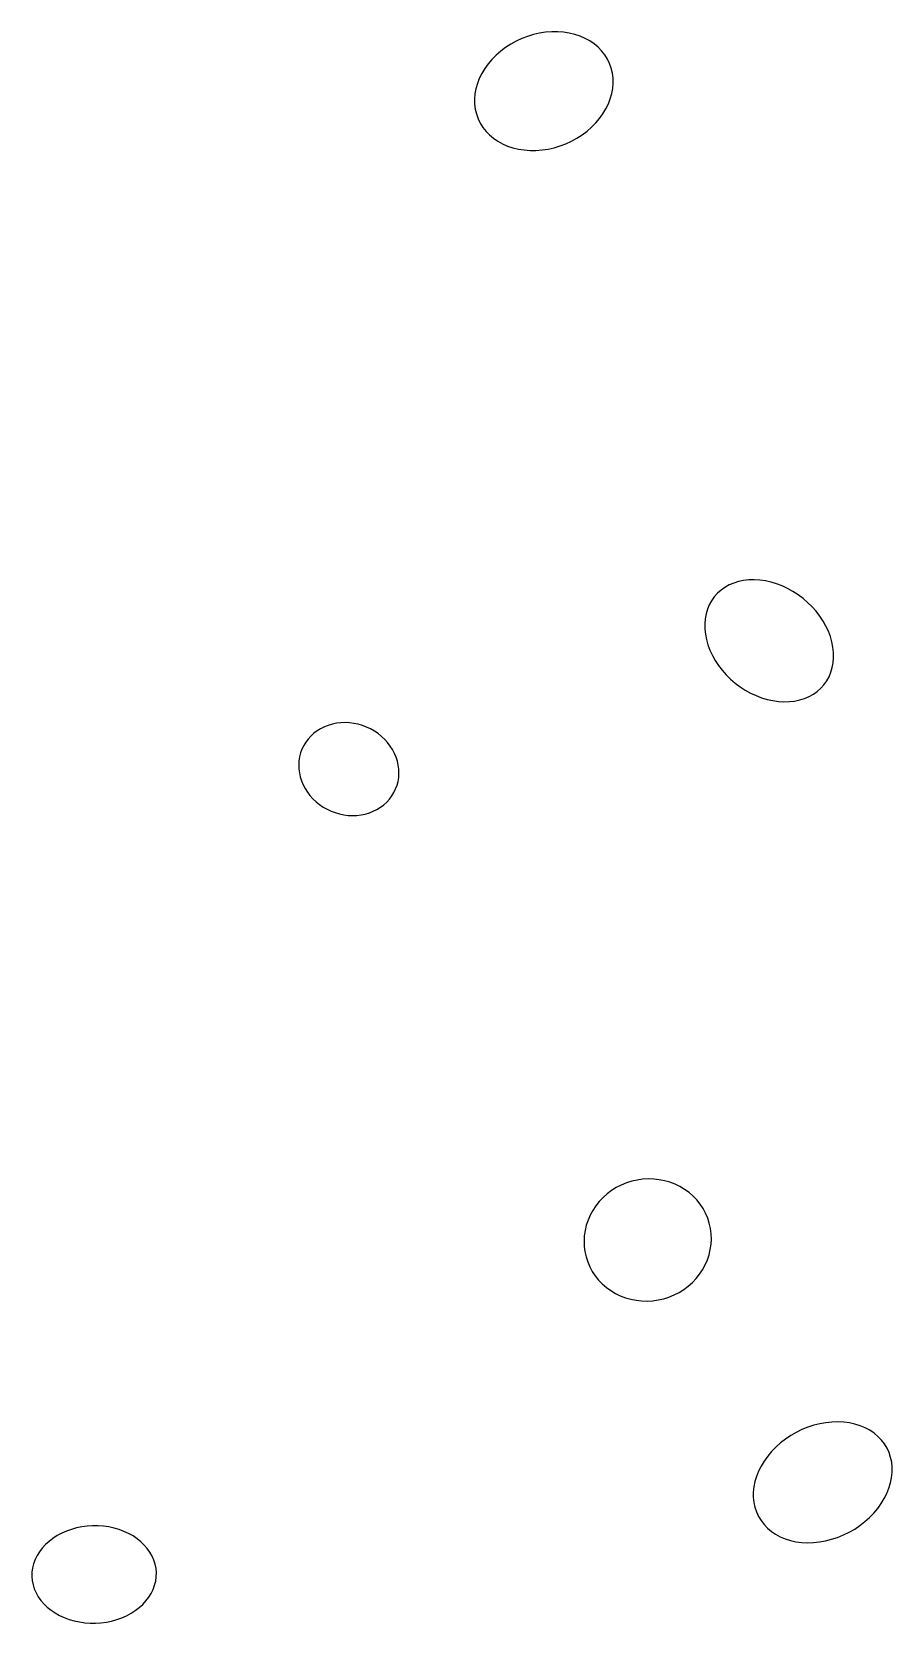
# Model space of a CAD drawing. Header units: metres. Extents: x -12978 to 23069, y -293221 to -275647.
# Drawn here: x 14720 to 23069, y -293221 to -277787 of the extents above; entities that cross this region are included whole.
import ezdxf

# ---------------------------------------------------------------- set-up
doc = ezdxf.new("R2010")
doc.units = ezdxf.units.M

msp = doc.modelspace()

# ---------------------------------------------------------------- linework, layer by layer
at = {"layer": 'LAYER'}
for p, q in [((19647.47, -277800.63), (19589.1, -277813.75)), ((19706.15, -277791.79), (19647.47, -277800.63)), ((19764.7, -277787.29), (19706.15, -277791.79)), ((19822.67, -277787.17), (19764.7, -277787.29)), ((19879.62, -277791.43), (19822.67, -277787.17)), ((19935.11, -277800.02), (19879.62, -277791.43)), ((19988.73, -277812.9), (19935.11, -277800.02)), ((19317.2, -277938.87), (19269.72, -277974.47)), ((19367.51, -277906.5), (19317.2, -277938.87)), ((19420.27, -277877.59), (19367.51, -277906.5)), ((19475.06, -277852.38), (19420.27, -277877.59)), ((19531.48, -277831.04), (19475.06, -277852.38)), ((19589.1, -277813.75), (19531.48, -277831.04)), ((20040.06, -277829.97), (19988.73, -277812.9)), ((20088.72, -277851.08), (20040.06, -277829.97)), ((20134.33, -277876.08), (20088.72, -277851.08)), ((20176.55, -277904.79), (20134.33, -277876.08)), ((20215.06, -277936.97), (20176.55, -277904.79)), ((20249.55, -277972.4), (20215.06, -277936.97)), ((19147.71, -278097.78), (19114.89, -278143.35)), ((19184.65, -278054.23), (19147.71, -278097.78)), ((19225.42, -278013.02), (19184.65, -278054.23)), ((19269.72, -277974.47), (19225.42, -278013.02)), ((20279.78, -278010.79), (20249.55, -277972.4)), ((20305.51, -278051.86), (20279.78, -278010.79)), ((20326.54, -278095.29), (20305.51, -278051.86)), ((20342.72, -278140.75), (20326.54, -278095.29)), ((19062.56, -278239.13), (19043.45, -278288.6)), ((19086.44, -278190.58), (19062.56, -278239.13)), ((19114.89, -278143.35), (19086.44, -278190.58)), ((20353.92, -278187.9), (20342.72, -278140.75)), ((20360.05, -278236.38), (20353.92, -278187.9)), ((20361.07, -278285.81), (20360.05, -278236.38)), ((19020.07, -278388.86), (19015.98, -278438.88)), ((19029.25, -278338.64), (19020.07, -278388.86)), ((19043.45, -278288.6), (19029.25, -278338.64)), ((20333.6, -278436.09), (20347.8, -278386.05)), ((20347.8, -278386.05), (20356.98, -278335.83)), ((20356.98, -278335.83), (20361.07, -278285.81)), ((19015.98, -278438.88), (19017, -278488.32)), ((19017, -278488.32), (19023.13, -278536.8)), ((19023.13, -278536.8), (19034.33, -278583.95)), ((20262.16, -278581.35), (20290.61, -278534.11)), ((20290.61, -278534.11), (20314.49, -278485.57)), ((20314.49, -278485.57), (20333.6, -278436.09)), ((19034.33, -278583.95), (19050.51, -278629.41)), ((19050.51, -278629.41), (19050.51, -278629.41)), ((19050.51, -278629.41), (19071.54, -278672.84)), ((19071.54, -278672.84), (19097.27, -278713.91)), ((19097.27, -278713.91), (19127.5, -278752.3)), ((20107.33, -278750.23), (20151.63, -278711.68)), ((20151.63, -278711.68), (20192.4, -278670.47)), ((20192.4, -278670.47), (20229.34, -278626.91)), ((20229.34, -278626.91), (20262.16, -278581.35)), ((19127.5, -278752.3), (19161.99, -278787.72)), ((19161.99, -278787.72), (19200.5, -278819.91)), ((19200.5, -278819.91), (19242.72, -278848.62)), ((19242.72, -278848.62), (19288.33, -278873.62)), ((19288.33, -278873.62), (19336.99, -278894.73)), ((19845.57, -278893.66), (19901.99, -278872.32)), ((19901.99, -278872.32), (19956.78, -278847.1)), ((19956.78, -278847.1), (20009.54, -278818.2)), ((20009.54, -278818.2), (20059.85, -278785.82)), ((20059.85, -278785.82), (20107.33, -278750.23)), ((19336.99, -278894.73), (19388.32, -278911.79)), ((19388.32, -278911.79), (19441.94, -278924.67)), ((19441.94, -278924.67), (19497.43, -278933.27)), ((19497.43, -278933.27), (19554.38, -278937.53)), ((19554.38, -278937.53), (19612.35, -278937.4)), ((19612.35, -278937.4), (19670.9, -278932.91)), ((19670.9, -278932.91), (19729.58, -278924.06)), ((19729.58, -278924.06), (19787.95, -278910.95)), ((19787.95, -278910.95), (19845.57, -278893.66)), ((21407.6, -283201.99), (21373.11, -283232.63)), ((21445.65, -283175.09), (21407.6, -283201.99)), ((21486.96, -283152.14), (21445.65, -283175.09)), ((21531.22, -283133.3), (21486.96, -283152.14)), ((21578.09, -283118.72), (21531.22, -283133.3)), ((21627.22, -283108.51), (21578.09, -283118.72)), ((21678.23, -283102.75), (21627.22, -283108.51)), ((21730.74, -283101.48), (21678.23, -283102.75)), ((21784.34, -283104.72), (21730.74, -283101.48)), ((21838.62, -283112.43), (21784.34, -283104.72)), ((21893.18, -283124.56), (21838.62, -283112.43)), ((21947.6, -283141.02), (21893.18, -283124.56)), ((22001.46, -283161.68), (21947.6, -283141.02)), ((22054.36, -283186.38), (22001.46, -283161.68)), ((22105.89, -283214.94), (22054.36, -283186.38)), ((21293.44, -283344.5), (21275.49, -283387.5)), ((21315.81, -283304.16), (21293.44, -283344.5)), ((21342.44, -283266.77), (21315.81, -283304.16)), ((21373.11, -283232.63), (21342.44, -283266.77)), ((22155.66, -283247.14), (22105.89, -283214.94)), ((22203.29, -283282.73), (22155.66, -283247.14)), ((22248.41, -283321.45), (22203.29, -283282.73)), ((22290.7, -283362.99), (22248.41, -283321.45)), ((22329.81, -283407.05), (22290.7, -283362.99)), ((21253.37, -283480.12), (21249.37, -283529.05)), ((21262.1, -283432.82), (21253.37, -283480.12)), ((21275.49, -283387.5), (21262.1, -283432.82)), ((22365.46, -283453.28), (22329.81, -283407.05)), ((22397.37, -283501.34), (22365.46, -283453.28)), ((22425.31, -283550.85), (22397.37, -283501.34)), ((21249.37, -283529.05), (21250.12, -283579.22)), ((21250.12, -283579.22), (21255.63, -283630.26)), ((21255.63, -283630.26), (21265.85, -283681.78)), ((22449.05, -283601.45), (22425.31, -283550.85)), ((22468.43, -283652.75), (22449.05, -283601.45)), ((22483.28, -283704.35), (22468.43, -283652.75)), ((21265.85, -283681.78), (21280.7, -283733.38)), ((21280.7, -283733.38), (21300.08, -283784.68)), ((21300.08, -283784.68), (21323.82, -283835.27)), ((22493.5, -283755.87), (22483.28, -283704.35)), ((22499, -283806.91), (22493.5, -283755.87)), ((22499.76, -283857.08), (22499, -283806.91)), ((21323.82, -283835.27), (21351.75, -283884.79)), ((21351.75, -283884.79), (21383.67, -283932.85)), ((21383.67, -283932.85), (21419.32, -283979.08)), ((21419.32, -283979.08), (21458.43, -284023.14)), ((22473.64, -283998.63), (22487.03, -283953.31)), ((22487.03, -283953.31), (22495.76, -283906)), ((22495.76, -283906), (22499.76, -283857.08)), ((21458.43, -284023.14), (21500.72, -284064.68)), ((21500.72, -284064.68), (21545.84, -284103.4)), ((21545.84, -284103.4), (21593.47, -284138.99)), ((22376.02, -284153.5), (22406.69, -284119.36)), ((22406.69, -284119.36), (22433.32, -284081.97)), ((22406.69, -284119.36), (22406.69, -284119.36)), ((22433.32, -284081.97), (22455.69, -284041.63)), ((22455.69, -284041.63), (22473.64, -283998.63)), ((21593.47, -284138.99), (21643.24, -284171.19)), ((21643.24, -284171.19), (21694.77, -284199.75)), ((21694.77, -284199.75), (21747.67, -284224.45)), ((21747.67, -284224.45), (21801.53, -284245.11)), ((21801.53, -284245.11), (21855.95, -284261.57)), ((21855.95, -284261.57), (21910.51, -284273.7)), ((21910.51, -284273.7), (21964.79, -284281.41)), ((21964.79, -284281.41), (22018.39, -284284.65)), ((22018.39, -284284.65), (22070.9, -284283.38)), ((22070.9, -284283.38), (22121.91, -284277.62)), ((22121.91, -284277.62), (22171.04, -284267.41)), ((22171.04, -284267.41), (22217.91, -284252.83)), ((22217.91, -284252.83), (22262.17, -284233.99)), ((22262.17, -284233.99), (22303.48, -284211.03)), ((22303.48, -284211.03), (22341.53, -284184.13)), ((22341.53, -284184.13), (22376.02, -284153.5)), ((17457.23, -284590.76), (17428.14, -284617.17)), ((17488.89, -284566.99), (17457.23, -284590.76)), ((17522.9, -284546.04), (17488.89, -284566.99)), ((17558.99, -284528.07), (17522.9, -284546.04)), ((17596.88, -284513.21), (17558.99, -284528.07)), ((17636.28, -284501.59), (17596.88, -284513.21)), ((17676.91, -284493.28), (17636.28, -284501.59)), ((17718.44, -284488.35), (17676.91, -284493.28)), ((17760.56, -284486.84), (17718.44, -284488.35)), ((17802.96, -284488.76), (17760.56, -284486.84)), ((17845.3, -284494.09), (17802.96, -284488.76)), ((17887.27, -284502.8), (17845.3, -284494.09)), ((17928.55, -284514.82), (17887.27, -284502.8)), ((17968.82, -284530.05), (17928.55, -284514.82)), ((18007.78, -284548.38), (17968.82, -284530.05)), ((18045.13, -284569.68), (18007.78, -284548.38)), ((18080.58, -284593.77), (18045.13, -284569.68)), ((18113.86, -284620.48), (18080.58, -284593.77)), ((17341.69, -284744.9), (17328.38, -284781.14)), ((17358.47, -284710.12), (17341.69, -284744.9)), ((17378.57, -284677.08), (17358.47, -284710.12)), ((17401.86, -284646.01), (17378.57, -284677.08)), ((17428.14, -284617.17), (17401.86, -284646.01)), ((18144.73, -284649.6), (18113.86, -284620.48)), ((18172.95, -284680.92), (18144.73, -284649.6)), ((18198.3, -284714.18), (18172.95, -284680.92)), ((18220.59, -284749.15), (18198.3, -284714.18)), ((18239.65, -284785.55), (18220.59, -284749.15)), ((17312.5, -284856.91), (17310.06, -284895.86)), ((17310.06, -284895.86), (17311.33, -284935.13)), ((17318.62, -284818.57), (17312.5, -284856.91)), ((17328.38, -284781.14), (17318.62, -284818.57)), ((18255.34, -284823.1), (18239.65, -284785.55)), ((18267.53, -284861.53), (18255.34, -284823.1)), ((18276.13, -284900.53), (18267.53, -284861.53)), ((18281.08, -284939.81), (18276.13, -284900.53)), ((17311.33, -284935.13), (17316.28, -284974.41)), ((17316.28, -284974.41), (17324.88, -285013.41)), ((17324.88, -285013.41), (17337.07, -285051.84)), ((17337.07, -285051.84), (17352.76, -285089.39)), ((18264.03, -285093.8), (18273.79, -285056.37)), ((18273.79, -285056.37), (18279.91, -285018.03)), ((18279.91, -285018.03), (18282.35, -284979.08)), ((18282.35, -284979.08), (18281.08, -284939.81)), ((17352.76, -285089.39), (17371.82, -285125.79)), ((17371.82, -285125.79), (17394.11, -285160.76)), ((17394.11, -285160.76), (17419.46, -285194.02)), ((17419.46, -285194.02), (17447.68, -285225.33)), ((18190.55, -285228.93), (18213.84, -285197.86)), ((18213.84, -285197.86), (18233.94, -285164.82)), ((18233.94, -285164.82), (18250.72, -285130.04)), ((18250.72, -285130.04), (18264.03, -285093.8)), ((18250.72, -285130.04), (18250.72, -285130.04)), ((17447.68, -285225.33), (17478.55, -285254.46)), ((17478.55, -285254.46), (17511.83, -285281.17)), ((17511.83, -285281.17), (17547.28, -285305.26)), ((17547.28, -285305.26), (17584.63, -285326.56)), ((17584.63, -285326.56), (17623.59, -285344.89)), ((17623.59, -285344.89), (17663.86, -285360.12)), ((17663.86, -285360.12), (17705.14, -285372.14)), ((17956.13, -285373.35), (17995.53, -285361.73)), ((17995.53, -285361.73), (18033.43, -285346.87)), ((18033.43, -285346.87), (18069.51, -285328.9)), ((18069.51, -285328.9), (18103.52, -285307.95)), ((18103.52, -285307.95), (18135.18, -285284.18)), ((18135.18, -285284.18), (18164.27, -285257.77)), ((18164.27, -285257.77), (18190.55, -285228.93)), ((17705.14, -285372.14), (17747.11, -285380.85)), ((17747.11, -285380.85), (17789.45, -285386.18)), ((17789.45, -285386.18), (17831.85, -285388.1)), ((17831.85, -285388.1), (17873.97, -285386.59)), ((17873.97, -285386.59), (17915.5, -285381.66)), ((17915.5, -285381.66), (17956.13, -285373.35)), ((20647.3, -288915.85), (20593.82, -288923.44)), ((20701.16, -288912.73), (20647.3, -288915.85)), ((20754.97, -288914.13), (20701.16, -288912.73)), ((20808.34, -288920.02), (20754.97, -288914.13)), ((20860.86, -288930.36), (20808.34, -288920.02)), ((20302.94, -289057.63), (20262.92, -289093.17)), ((20345.96, -289025.49), (20302.94, -289057.63)), ((20391.64, -288997.01), (20345.96, -289025.49)), ((20439.64, -288972.39), (20391.64, -288997.01)), ((20489.59, -288951.82), (20439.64, -288972.39)), ((20541.11, -288935.47), (20489.59, -288951.82)), ((20593.82, -288923.44), (20541.11, -288935.47)), ((20912.12, -288945.08), (20860.86, -288930.36)), ((20961.74, -288964.05), (20912.12, -288945.08)), ((21009.34, -288987.14), (20961.74, -288964.05)), ((21054.55, -289014.18), (21009.34, -288987.14)), ((21097.04, -289044.95), (21054.55, -289014.18)), ((21136.47, -289079.22), (21097.04, -289044.95)), ((20163.72, -289217.39), (20138.45, -289263.61)), ((20193.04, -289173.35), (20163.72, -289217.39)), ((20226.19, -289131.84), (20193.04, -289173.35)), ((20262.92, -289093.17), (20226.19, -289131.84)), ((21172.56, -289116.73), (21136.47, -289079.22)), ((21205.02, -289157.19), (21172.56, -289116.73)), ((21233.61, -289200.3), (21205.02, -289157.19)), ((21258.1, -289245.73), (21233.61, -289200.3)), ((20100.81, -289361.2), (20088.72, -289411.83)), ((20117.43, -289311.67), (20100.81, -289361.2)), ((20138.45, -289263.61), (20117.43, -289311.67)), ((21278.32, -289293.13), (21258.1, -289245.73)), ((21294.11, -289342.15), (21278.32, -289293.13)), ((21305.35, -289392.4), (21294.11, -289342.15)), ((20081.26, -289463.16), (20078.47, -289514.82)), ((20078.47, -289514.82), (20080.39, -289566.39)), ((20088.72, -289411.83), (20081.26, -289463.16)), ((21311.95, -289443.51), (21305.35, -289392.4)), ((21311.08, -289546.74), (21313.87, -289495.09)), ((21313.87, -289495.09), (21311.95, -289443.51)), ((20080.39, -289566.39), (20086.99, -289617.5)), ((20086.99, -289617.5), (20098.23, -289667.76)), ((20098.23, -289667.76), (20098.23, -289667.76)), ((20098.23, -289667.76), (20114.02, -289716.77)), ((21274.91, -289698.23), (21291.53, -289648.7)), ((21291.53, -289648.7), (21303.62, -289598.07)), ((21303.62, -289598.07), (21311.08, -289546.74)), ((20114.02, -289716.77), (20134.24, -289764.17)), ((20134.24, -289764.17), (20158.73, -289809.6)), ((20158.73, -289809.6), (20187.32, -289852.71)), ((21166.15, -289878.07), (21199.3, -289836.55)), ((21199.3, -289836.55), (21228.62, -289792.52)), ((21228.62, -289792.52), (21253.89, -289746.29)), ((21253.89, -289746.29), (21274.91, -289698.23)), ((20187.32, -289852.71), (20219.78, -289893.18)), ((20219.78, -289893.18), (20255.86, -289930.69)), ((20255.86, -289930.69), (20295.3, -289964.96)), ((20295.3, -289964.96), (20337.79, -289995.73)), ((20337.79, -289995.73), (20383, -290022.76)), ((21000.7, -290012.89), (21046.38, -289984.41)), ((21046.38, -289984.41), (21089.4, -289952.28)), ((21089.4, -289952.28), (21129.42, -289916.74)), ((21129.42, -289916.74), (21166.15, -289878.07)), ((20383, -290022.76), (20430.6, -290045.85)), ((20430.6, -290045.85), (20480.22, -290064.83)), ((20480.22, -290064.83), (20531.48, -290079.54)), ((20531.48, -290079.54), (20584, -290089.88)), ((20584, -290089.88), (20637.37, -290095.77)), ((20637.37, -290095.77), (20691.18, -290097.17)), ((20691.18, -290097.17), (20745.04, -290094.06)), ((20745.04, -290094.06), (20798.52, -290086.46)), ((20798.52, -290086.46), (20851.23, -290074.44)), ((20851.23, -290074.44), (20902.75, -290058.08)), ((20902.75, -290058.08), (20952.7, -290037.51)), ((20952.7, -290037.51), (21000.7, -290012.89)), ((22138.06, -291370.99), (22084.67, -291401.67)), ((22193.39, -291343.99), (22138.06, -291370.99)), ((22250.26, -291320.88), (22193.39, -291343.99)), ((22308.23, -291301.83), (22250.26, -291320.88)), ((22366.86, -291286.99), (22308.23, -291301.83)), ((22425.69, -291276.48), (22366.86, -291286.99)), ((22484.3, -291270.36), (22425.69, -291276.48)), ((22542.22, -291268.69), (22484.3, -291270.36)), ((22599.02, -291271.48), (22542.22, -291268.69)), ((22654.26, -291278.71), (22599.02, -291271.48)), ((22707.53, -291290.32), (22654.26, -291278.71)), ((22758.41, -291306.23), (22707.53, -291290.32)), ((22806.53, -291326.31), (22758.41, -291306.23)), ((22851.52, -291350.42), (22806.53, -291326.31)), ((22893.03, -291378.36), (22851.52, -291350.42)), ((22930.74, -291409.93), (22893.03, -291378.36)), ((21940.21, -291513.34), (21898.51, -291556.16)), ((21985.37, -291473.12), (21940.21, -291513.34)), ((22033.65, -291435.8), (21985.37, -291473.12)), ((22084.67, -291401.67), (22033.65, -291435.8)), ((22964.38, -291444.88), (22930.74, -291409.93)), ((22993.68, -291482.96), (22964.38, -291444.88)), ((23018.42, -291523.86), (22993.68, -291482.96)), ((23038.42, -291567.28), (23018.42, -291523.86)), ((21797.18, -291696.87), (21772.19, -291746.66)), ((21826.72, -291648.28), (21797.18, -291696.87)), ((21860.58, -291601.25), (21826.72, -291648.28)), ((21898.51, -291556.16), (21860.58, -291601.25)), ((23053.51, -291612.9), (23038.42, -291567.28)), ((23063.59, -291660.35), (23053.51, -291612.9)), ((23068.59, -291709.28), (23063.59, -291660.35)), ((21736.58, -291848.34), (21726.23, -291899.44)), ((21751.94, -291797.28), (21736.58, -291848.34)), ((21772.19, -291746.66), (21751.94, -291797.28)), ((23052.83, -291861.18), (23063.18, -291810.08)), ((23063.18, -291810.08), (23068.45, -291759.31)), ((23068.45, -291759.31), (23068.59, -291709.28)), ((21720.96, -291950.21), (21720.83, -292000.24)), ((21720.83, -292000.24), (21725.82, -292049.17)), ((21726.23, -291899.44), (21720.96, -291950.21)), ((22992.23, -292012.65), (23017.22, -291962.85)), ((23017.22, -291962.85), (23037.47, -291912.24)), ((23037.47, -291912.24), (23052.83, -291861.18)), ((21725.82, -292049.17), (21735.9, -292096.62)), ((21735.9, -292096.62), (21751, -292142.23)), ((21751, -292142.23), (21770.99, -292185.66)), ((22849.2, -292196.18), (22890.9, -292153.36)), ((22890.9, -292153.36), (22928.83, -292108.27)), ((22928.83, -292108.27), (22962.69, -292061.24)), ((22962.69, -292061.24), (22992.23, -292012.65)), ((15104.58, -292311.08), (15056.34, -292328.31)), ((15154.49, -292297.19), (15104.58, -292311.08)), ((15205.7, -292286.73), (15154.49, -292297.19)), ((15257.81, -292279.79), (15205.7, -292286.73)), ((15310.43, -292276.41), (15257.81, -292279.79)), ((15363.16, -292276.64), (15310.43, -292276.41)), ((15415.59, -292280.45), (15363.16, -292276.64)), ((15467.33, -292287.83), (15415.59, -292280.45)), ((15517.99, -292298.71), (15467.33, -292287.83)), ((15567.17, -292313.02), (15517.99, -292298.71)), ((15614.51, -292330.65), (15567.17, -292313.02)), ((21770.99, -292185.66), (21770.99, -292185.66)), ((21770.99, -292185.66), (21795.73, -292226.56)), ((21795.73, -292226.56), (21825.03, -292264.63)), ((21825.03, -292264.63), (21858.67, -292299.59)), ((21858.67, -292299.59), (21896.39, -292331.16)), ((22651.36, -292338.53), (22704.74, -292307.85)), ((22704.74, -292307.85), (22755.76, -292273.72)), ((22755.76, -292273.72), (22804.04, -292236.4)), ((22804.04, -292236.4), (22849.2, -292196.18)), ((14852.51, -292458.97), (14821.39, -292492.62)), ((14887.22, -292427.53), (14852.51, -292458.97)), ((14925.26, -292398.53), (14887.22, -292427.53)), ((14966.34, -292372.2), (14925.26, -292398.53)), ((15010.14, -292348.73), (14966.34, -292372.2)), ((15056.34, -292328.31), (15010.14, -292348.73)), ((15659.64, -292351.45), (15614.51, -292330.65)), ((15702.22, -292375.28), (15659.64, -292351.45)), ((15741.92, -292401.96), (15702.22, -292375.28)), ((15778.45, -292431.27), (15741.92, -292401.96)), ((15811.53, -292463), (15778.45, -292431.27)), ((15840.89, -292496.9), (15811.53, -292463)), ((21896.39, -292331.16), (21937.89, -292359.1)), ((21937.89, -292359.1), (21982.88, -292383.21)), ((21982.88, -292383.21), (22031, -292403.29)), ((22031, -292403.29), (22081.88, -292419.2)), ((22081.88, -292419.2), (22135.15, -292430.81)), ((22135.15, -292430.81), (22190.4, -292438.04)), ((22190.4, -292438.04), (22247.19, -292440.83)), ((22247.19, -292440.83), (22305.11, -292439.16)), ((22305.11, -292439.16), (22363.72, -292433.04)), ((22363.72, -292433.04), (22422.56, -292422.52)), ((22422.56, -292422.52), (22481.18, -292407.68)), ((22481.18, -292407.68), (22539.15, -292388.64)), ((22539.15, -292388.64), (22596.02, -292365.52)), ((22596.02, -292365.52), (22651.36, -292338.53)), ((14751.81, -292604.16), (14737.13, -292643.93)), ((14770.85, -292565.49), (14751.81, -292604.16)), ((14794.1, -292528.22), (14770.85, -292565.49)), ((14821.39, -292492.62), (14794.1, -292528.22)), ((15866.33, -292532.72), (15840.89, -292496.9)), ((15887.65, -292570.18), (15866.33, -292532.72)), ((15904.68, -292609), (15887.65, -292570.18)), ((15917.29, -292648.88), (15904.68, -292609)), ((14721.27, -292725.56), (14720.2, -292766.79)), ((14720.2, -292766.79), (14720.2, -292766.79)), ((14720.2, -292766.79), (14723.73, -292807.88)), ((14726.92, -292684.5), (14721.27, -292725.56)), ((14737.13, -292643.93), (14726.92, -292684.5)), ((15925.4, -292689.53), (15917.29, -292648.88)), ((15922.2, -292812.91), (15927.86, -292771.85)), ((15928.93, -292730.62), (15925.4, -292689.53)), ((15927.86, -292771.85), (15928.93, -292730.62)), ((14723.73, -292807.88), (14731.83, -292848.53)), ((14731.83, -292848.53), (14744.45, -292888.41)), ((14744.45, -292888.41), (14761.48, -292927.23)), ((14761.48, -292927.23), (14782.79, -292964.69)), ((15855.03, -292969.19), (15878.28, -292931.91)), ((15878.28, -292931.91), (15897.31, -292893.24)), ((15897.31, -292893.24), (15911.99, -292853.47)), ((15911.99, -292853.47), (15922.2, -292812.91)), ((14782.79, -292964.69), (14808.23, -293000.51)), ((14808.23, -293000.51), (14837.6, -293034.41)), ((14837.6, -293034.41), (14870.68, -293066.14)), ((14870.68, -293066.14), (14907.2, -293095.45)), ((15723.87, -293098.88), (15761.91, -293069.88)), ((15761.91, -293069.88), (15796.62, -293038.43)), ((15796.62, -293038.43), (15827.74, -293004.79)), ((15827.74, -293004.79), (15855.03, -292969.19)), ((14907.2, -293095.45), (14946.91, -293122.12)), ((14946.91, -293122.12), (14989.49, -293145.95)), ((14989.49, -293145.95), (15034.62, -293166.76)), ((15034.62, -293166.76), (15081.95, -293184.39)), ((15081.95, -293184.39), (15131.14, -293198.7)), ((15131.14, -293198.7), (15181.79, -293209.58)), ((15181.79, -293209.58), (15233.53, -293216.96)), ((15233.53, -293216.96), (15285.97, -293220.77)), ((15285.97, -293220.77), (15338.69, -293220.99)), ((15338.69, -293220.99), (15391.31, -293217.62)), ((15391.31, -293217.62), (15443.43, -293210.68)), ((15443.43, -293210.68), (15494.63, -293200.22)), ((15494.63, -293200.22), (15544.55, -293186.33)), ((15544.55, -293186.33), (15592.79, -293169.1)), ((15592.79, -293169.1), (15638.98, -293148.68)), ((15638.98, -293148.68), (15682.79, -293125.21)), ((15682.79, -293125.21), (15723.87, -293098.88))]:
    msp.add_line(p, q, dxfattribs=at)

doc.saveas('drawing.dxf')
